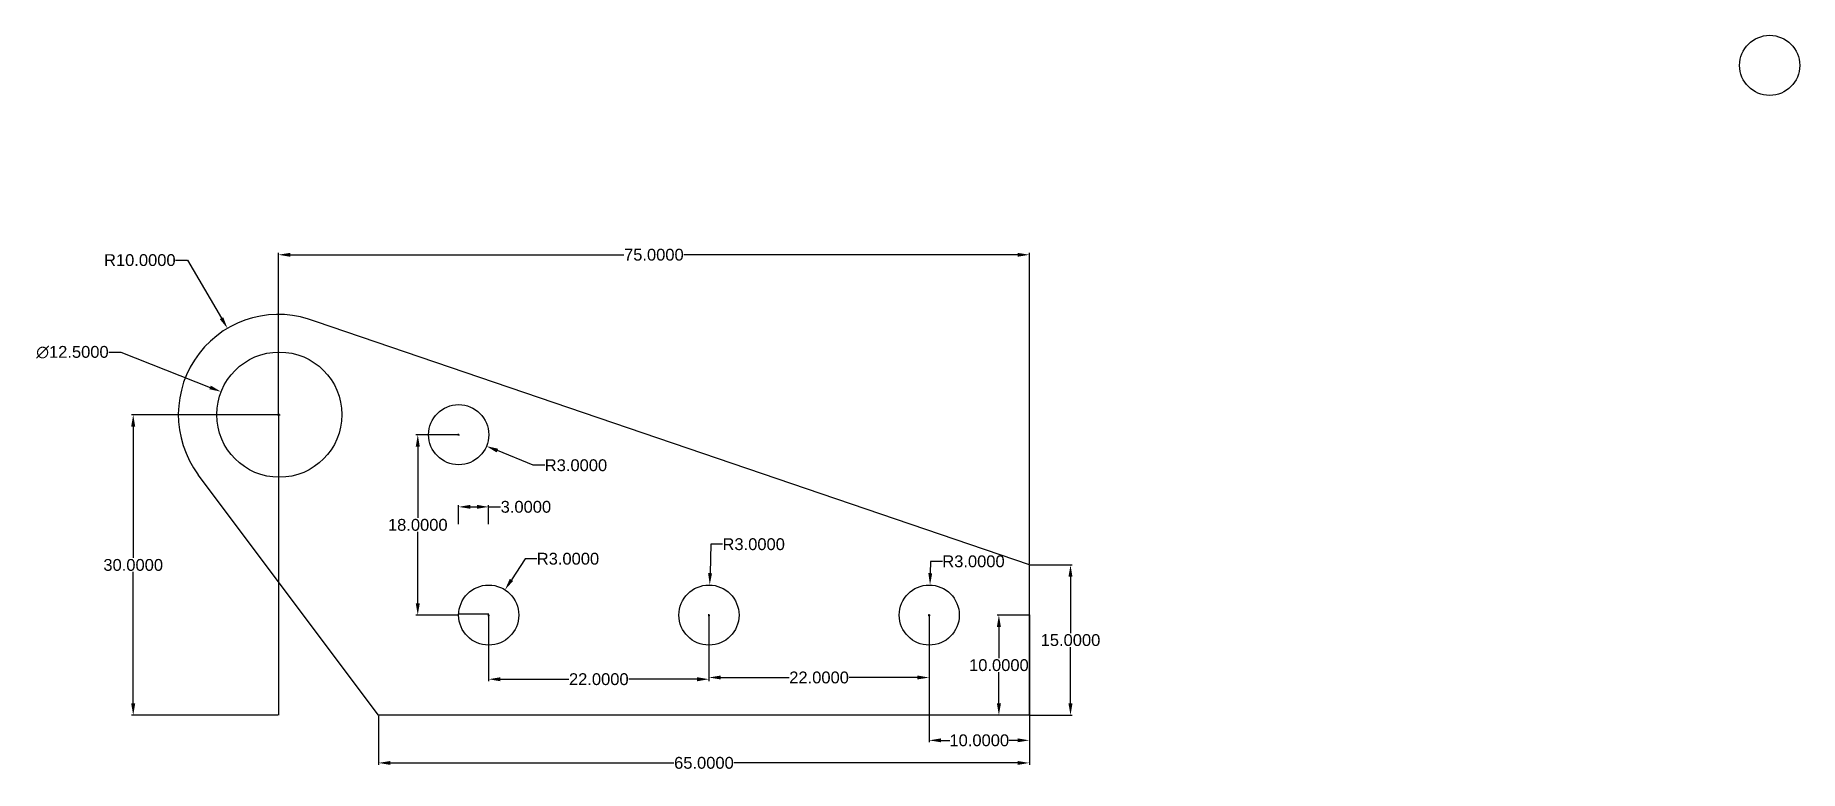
# Model space of a CAD drawing. Header units: inches. Extents: x 9 to 185, y -15 to 59.
import ezdxf

# ---------------------------------------------------------------- set-up
doc = ezdxf.new("R2010")
doc.units = ezdxf.units.IN
doc.header["$MEASUREMENT"] = 0
doc.styles.get("Standard").update_dxf_attribs({"font": 'arial.ttf'})
doc.dimstyles.get("Standard").update_dxf_attribs({"dimtxt": 1.18, "dimasz": 1.18, "dimexe": 0.18, "dimexo": 0.0625, "dimgap": 0.09, "dimtad": 0, "dimtih": 1, "dimtoh": 1, "dimdec": 4, "dimzin": 0, "dimdsep": 46, "dimtxsty": 'Standard', "dimcen": 0.09, "dimclrd": 5, "dimclre": 5, "dimclrt": 5, "dimadec": 0, "dimazin": 0, "dimtfac": 1, "dimtdec": 4, "dimtofl": 0, "dimtmove": 0, "dimatfit": 3, "dimfxl": 1, "dimtfillclr": 3, "dimtolj": 1, "dimtzin": 0, "dimarcsym": 0})

# ---------------------------------------------------------------- blocks, each defined once
blk = doc.blocks.new('*D2')
at = {"color": 5, "lineweight": -2, "transparency": 16777216}
for p, q in [((107.88, 5.83), (112.1, 5.83)), ((111.92, 4.65), (111.92, -0.97)), ((111.92, -7.99), (111.92, -2.36)), ((107.88, -9.17), (112.1, -9.17))]:
    blk.add_line(p, q, dxfattribs=at)
at = {"color": 5, "transparency": 16777216}
for points in [[(111.72, 4.65), (112.12, 4.65), (111.92, 5.83)], [(111.72, -7.99), (112.12, -7.99), (111.92, -9.17)]]:
    blk.add_solid(points, dxfattribs=at)
at = {"layer": 'Defpoints', "color": 0, "transparency": 16777216}
for p in [(107.81, 5.83), (111.92, 5.83), (107.81, -9.17)]:
    blk.add_point(p, dxfattribs=at)
at = {"color": 5, "transparency": 16777216, "insert": (111.92, -1.67), "char_height": 1.18, "attachment_point": 5}
blk.add_mtext('\\A1;15.0000', dxfattribs=at)
blk = doc.blocks.new('*D3')
at = {"color": 5, "lineweight": -2, "transparency": 16777216}
for p, q in [((97.95, 6.19), (97.92, 5.01)), ((99.13, 6.19), (97.95, 6.19)), ((97.72, 0.83), (97.9, 0.83)), ((97.81, 0.74), (97.81, 0.92))]:
    blk.add_line(p, q, dxfattribs=at)
at = {"color": 5, "transparency": 16777216}
blk.add_solid([(97.72, 5.02), (98.11, 5.01), (97.89, 3.83)], dxfattribs=at)
at = {"layer": 'Defpoints', "color": 0, "transparency": 16777216}
for p in [(97.89, 3.83), (97.81, 0.83)]:
    blk.add_point(p, dxfattribs=at)
at = {"color": 5, "transparency": 16777216, "insert": (102.23, 6.19), "char_height": 1.18, "attachment_point": 5}
blk.add_mtext('\\A1;R3.0000', dxfattribs=at)
blk = doc.blocks.new('*D4')
at = {"color": 5, "lineweight": -2, "transparency": 16777216}
for p, q in [((107.75, 0.83), (104.59, 0.83)), ((104.77, -0.35), (104.77, -3.47)), ((104.77, -7.99), (104.77, -4.86)), ((107.75, -9.17), (104.59, -9.17))]:
    blk.add_line(p, q, dxfattribs=at)
at = {"color": 5, "transparency": 16777216}
for points in [[(104.57, -0.35), (104.97, -0.35), (104.77, 0.83)], [(104.57, -7.99), (104.97, -7.99), (104.77, -9.17)]]:
    blk.add_solid(points, dxfattribs=at)
at = {"layer": 'Defpoints', "color": 0, "transparency": 16777216}
for p in [(104.77, 0.83), (107.81, 0.83), (107.81, -9.17)]:
    blk.add_point(p, dxfattribs=at)
at = {"color": 5, "transparency": 16777216, "insert": (104.77, -4.17), "char_height": 1.18, "attachment_point": 5}
blk.add_mtext('\\A1;10.0000', dxfattribs=at)
blk = doc.blocks.new('*D5')
at = {"color": 5, "lineweight": -2, "transparency": 16777216}
for p, q in [((42.81, -9.23), (42.81, -14.1)), ((107.81, -9.23), (107.81, -14.1)), ((43.99, -13.92), (72.31, -13.92)), ((106.63, -13.92), (78.31, -13.92))]:
    blk.add_line(p, q, dxfattribs=at)
at = {"color": 5, "transparency": 16777216}
for points in [[(43.99, -13.73), (43.99, -14.12), (42.81, -13.92)], [(106.63, -13.73), (106.63, -14.12), (107.81, -13.92)]]:
    blk.add_solid(points, dxfattribs=at)
at = {"layer": 'Defpoints', "color": 0, "transparency": 16777216}
for p in [(42.81, -9.17), (107.81, -9.17), (107.81, -13.92)]:
    blk.add_point(p, dxfattribs=at)
at = {"color": 5, "transparency": 16777216, "insert": (75.31, -13.92), "char_height": 1.18, "attachment_point": 5}
blk.add_mtext('\\A1;65.0000', dxfattribs=at)
blk = doc.blocks.new('*D6')
at = {"color": 5, "lineweight": -2, "transparency": 16777216}
for p, q in [((32.81, 20.9), (32.81, 36.97)), ((33.99, 36.79), (67.32, 36.79)), ((106.63, 36.79), (73.3, 36.79)), ((107.81, 5.9), (107.81, 36.97))]:
    blk.add_line(p, q, dxfattribs=at)
at = {"color": 5, "transparency": 16777216}
for points in [[(33.99, 36.98), (33.99, 36.59), (32.81, 36.79)], [(106.63, 36.98), (106.63, 36.59), (107.81, 36.79)]]:
    blk.add_solid(points, dxfattribs=at)
at = {"layer": 'Defpoints', "color": 0, "transparency": 16777216}
for p in [(32.81, 36.79), (32.81, 20.83), (107.81, 5.83)]:
    blk.add_point(p, dxfattribs=at)
at = {"color": 5, "transparency": 16777216, "insert": (70.31, 36.79), "char_height": 1.18, "attachment_point": 5}
blk.add_mtext('\\A1;75.0000', dxfattribs=at)
blk = doc.blocks.new('*D8')
at = {"color": 5, "lineweight": -2, "transparency": 16777216}
for p, q in [((22.54, 36.25), (23.72, 36.25)), ((23.72, 36.25), (27.13, 30.46)), ((32.72, 20.83), (32.9, 20.83)), ((32.81, 20.74), (32.81, 20.92))]:
    blk.add_line(p, q, dxfattribs=at)
at = {"color": 5, "transparency": 16777216}
blk.add_solid([(27.3, 30.56), (26.96, 30.36), (27.73, 29.44)], dxfattribs=at)
at = {"layer": 'Defpoints', "color": 0, "transparency": 16777216}
for p in [(27.73, 29.44), (32.81, 20.83)]:
    blk.add_point(p, dxfattribs=at)
at = {"color": 5, "transparency": 16777216, "insert": (18.97, 36.25), "char_height": 1.18, "attachment_point": 5}
blk.add_mtext('\\A1;R10.0000', dxfattribs=at)
blk = doc.blocks.new('*D9')
at = {"color": 5, "lineweight": -2, "transparency": 16777216}
for p, q in [((15.88, 27.06), (17.06, 27.06)), ((17.06, 27.06), (25.99, 23.55)), ((32.81, 20.83), (32.99, 20.83)), ((32.9, 20.74), (32.9, 20.92))]:
    blk.add_line(p, q, dxfattribs=at)
at = {"color": 5, "transparency": 16777216}
blk.add_solid([(26.06, 23.73), (25.92, 23.37), (27.09, 23.12)], dxfattribs=at)
at = {"layer": 'Defpoints', "color": 0, "transparency": 16777216}
for p in [(27.09, 23.12), (38.72, 18.55)]:
    blk.add_point(p, dxfattribs=at)
at = {"color": 5, "transparency": 16777216, "insert": (12.24, 27.06), "char_height": 1.18, "attachment_point": 5}
blk.add_mtext('\\A1;∅12.5000', dxfattribs=at)
blk = doc.blocks.new('*D10')
at = {"color": 5, "lineweight": -2, "transparency": 16777216}
for p, q in [((50.72, 18.83), (50.9, 18.83)), ((50.81, 18.74), (50.81, 18.92)), ((58.25, 15.78), (54.68, 17.25)), ((59.43, 15.78), (58.25, 15.78))]:
    blk.add_line(p, q, dxfattribs=at)
at = {"color": 5, "transparency": 16777216}
blk.add_solid([(54.76, 17.43), (54.61, 17.06), (53.59, 17.69)], dxfattribs=at)
at = {"layer": 'Defpoints', "color": 0, "transparency": 16777216}
for p in [(50.81, 18.83), (53.59, 17.69)]:
    blk.add_point(p, dxfattribs=at)
at = {"color": 5, "transparency": 16777216, "insert": (62.53, 15.78), "char_height": 1.18, "attachment_point": 5}
blk.add_mtext('\\A1;R3.0000', dxfattribs=at)
blk = doc.blocks.new('*D11')
at = {"color": 5, "lineweight": -2, "transparency": 16777216}
for p, q in [((57.45, 6.45), (56.08, 4.34)), ((58.63, 6.45), (57.45, 6.45)), ((53.72, 0.83), (53.9, 0.83)), ((53.81, 0.74), (53.81, 0.92))]:
    blk.add_line(p, q, dxfattribs=at)
at = {"color": 5, "transparency": 16777216}
blk.add_solid([(55.92, 4.45), (56.25, 4.24), (55.44, 3.35)], dxfattribs=at)
at = {"layer": 'Defpoints', "color": 0, "transparency": 16777216}
for p in [(55.44, 3.35), (53.81, 0.83)]:
    blk.add_point(p, dxfattribs=at)
at = {"color": 5, "transparency": 16777216, "insert": (61.73, 6.45), "char_height": 1.18, "attachment_point": 5}
blk.add_mtext('\\A1;R3.0000', dxfattribs=at)
blk = doc.blocks.new('*D12')
at = {"color": 5, "lineweight": -2, "transparency": 16777216}
for p, q in [((76, 7.9), (75.92, 5.01)), ((77.18, 7.9), (76, 7.9)), ((75.72, 0.83), (75.9, 0.83)), ((75.81, 0.74), (75.81, 0.92))]:
    blk.add_line(p, q, dxfattribs=at)
at = {"color": 5, "transparency": 16777216}
blk.add_solid([(75.73, 5.02), (76.12, 5.01), (75.89, 3.83)], dxfattribs=at)
at = {"layer": 'Defpoints', "color": 0, "transparency": 16777216}
for p in [(75.89, 3.83), (75.81, 0.83)]:
    blk.add_point(p, dxfattribs=at)
at = {"color": 5, "transparency": 16777216, "insert": (80.28, 7.9), "char_height": 1.18, "attachment_point": 5}
blk.add_mtext('\\A1;R3.0000', dxfattribs=at)
blk = doc.blocks.new('*D13')
at = {"color": 5, "lineweight": -2, "transparency": 16777216}
for p, q in [((50.81, 9.9), (50.81, 11.81)), ((51.99, 11.63), (52.63, 11.63)), ((53.81, 9.9), (53.81, 11.81)), ((53.81, 11.63), (54.99, 11.63))]:
    blk.add_line(p, q, dxfattribs=at)
at = {"color": 5, "transparency": 16777216}
for points in [[(51.99, 11.83), (51.99, 11.44), (50.81, 11.63)], [(52.63, 11.83), (52.63, 11.44), (53.81, 11.63)]]:
    blk.add_solid(points, dxfattribs=at)
at = {"layer": 'Defpoints', "color": 0, "transparency": 16777216}
for p in [(53.81, 11.63), (50.81, 9.83), (53.81, 9.83)]:
    blk.add_point(p, dxfattribs=at)
at = {"color": 5, "transparency": 16777216, "insert": (57.53, 11.63), "char_height": 1.18, "attachment_point": 5}
blk.add_mtext('\\A1;3.0000', dxfattribs=at)
blk = doc.blocks.new('*D14')
at = {"color": 5, "lineweight": -2, "transparency": 16777216}
for p, q in [((50.75, 18.83), (46.55, 18.83)), ((46.73, 17.65), (46.73, 10.53)), ((46.73, 2.01), (46.73, 9.14)), ((50.75, 0.83), (46.55, 0.83))]:
    blk.add_line(p, q, dxfattribs=at)
at = {"color": 5, "transparency": 16777216}
for points in [[(46.53, 17.65), (46.93, 17.65), (46.73, 18.83)], [(46.53, 2.01), (46.93, 2.01), (46.73, 0.83)]]:
    blk.add_solid(points, dxfattribs=at)
at = {"layer": 'Defpoints', "color": 0, "transparency": 16777216}
for p in [(46.73, 18.83), (50.81, 18.83), (50.81, 0.83)]:
    blk.add_point(p, dxfattribs=at)
at = {"color": 5, "transparency": 16777216, "insert": (46.73, 9.83), "char_height": 1.18, "attachment_point": 5}
blk.add_mtext('\\A1;18.0000', dxfattribs=at)
blk = doc.blocks.new('*D15')
at = {"color": 5, "lineweight": -2, "transparency": 16777216}
for p, q in [((32.84, 20.83), (18.13, 20.83)), ((18.31, 19.65), (18.31, 6.53)), ((18.31, -7.99), (18.31, 5.14)), ((32.75, -9.17), (18.13, -9.17))]:
    blk.add_line(p, q, dxfattribs=at)
at = {"color": 5, "transparency": 16777216}
for points in [[(18.11, 19.65), (18.51, 19.65), (18.31, 20.83)], [(18.11, -7.99), (18.51, -7.99), (18.31, -9.17)]]:
    blk.add_solid(points, dxfattribs=at)
at = {"layer": 'Defpoints', "color": 0, "transparency": 16777216}
for p in [(18.31, 20.83), (32.9, 20.83), (32.81, -9.17)]:
    blk.add_point(p, dxfattribs=at)
at = {"color": 5, "transparency": 16777216, "insert": (18.31, 5.83), "char_height": 1.18, "attachment_point": 5}
blk.add_mtext('\\A1;30.0000', dxfattribs=at)
blk = doc.blocks.new('*D16')
at = {"color": 5, "lineweight": -2, "transparency": 16777216}
for p, q in [((53.81, 0.77), (53.81, -5.75)), ((75.81, 0.77), (75.81, -5.75)), ((54.99, -5.57), (61.81, -5.57)), ((74.63, -5.57), (67.82, -5.57))]:
    blk.add_line(p, q, dxfattribs=at)
at = {"color": 5, "transparency": 16777216}
for points in [[(54.99, -5.37), (54.99, -5.77), (53.81, -5.57)], [(74.63, -5.37), (74.63, -5.77), (75.81, -5.57)]]:
    blk.add_solid(points, dxfattribs=at)
at = {"layer": 'Defpoints', "color": 0, "transparency": 16777216}
for p in [(53.81, 0.83), (75.81, 0.83), (53.81, -5.57)]:
    blk.add_point(p, dxfattribs=at)
at = {"color": 5, "transparency": 16777216, "insert": (64.81, -5.57), "char_height": 1.18, "attachment_point": 5}
blk.add_mtext('\\A1;22.0000', dxfattribs=at)
blk = doc.blocks.new('*D17')
at = {"color": 5, "lineweight": -2, "transparency": 16777216}
for p, q in [((75.81, 0.77), (75.81, -5.58)), ((97.81, 0.77), (97.81, -5.58)), ((76.99, -5.4), (83.81, -5.4)), ((96.63, -5.4), (89.82, -5.4))]:
    blk.add_line(p, q, dxfattribs=at)
at = {"color": 5, "transparency": 16777216}
for points in [[(76.99, -5.2), (76.99, -5.59), (75.81, -5.4)], [(96.63, -5.2), (96.63, -5.59), (97.81, -5.4)]]:
    blk.add_solid(points, dxfattribs=at)
at = {"layer": 'Defpoints', "color": 0, "transparency": 16777216}
for p in [(75.81, 0.83), (97.81, 0.83), (97.81, -5.4)]:
    blk.add_point(p, dxfattribs=at)
at = {"color": 5, "transparency": 16777216, "insert": (86.81, -5.4), "char_height": 1.18, "attachment_point": 5}
blk.add_mtext('\\A1;22.0000', dxfattribs=at)
blk = doc.blocks.new('*D18')
at = {"color": 5, "lineweight": -2, "transparency": 16777216}
for p, q in [((97.81, 0.86), (97.81, -11.85)), ((107.81, 0.86), (107.81, -11.85)), ((98.99, -11.67), (99.87, -11.67)), ((106.63, -11.67), (105.75, -11.67))]:
    blk.add_line(p, q, dxfattribs=at)
at = {"color": 5, "transparency": 16777216}
for points in [[(98.99, -11.47), (98.99, -11.86), (97.81, -11.67)], [(106.63, -11.47), (106.63, -11.86), (107.81, -11.67)]]:
    blk.add_solid(points, dxfattribs=at)
at = {"layer": 'Defpoints', "color": 0, "transparency": 16777216}
for p in [(97.81, 0.92), (107.81, 0.92), (107.81, -11.67)]:
    blk.add_point(p, dxfattribs=at)
at = {"color": 5, "transparency": 16777216, "insert": (102.81, -11.67), "char_height": 1.18, "attachment_point": 5}
blk.add_mtext('\\A1;10.0000', dxfattribs=at)

msp = doc.modelspace()

# ---------------------------------------------------------------- linework, layer by layer
for p, q in [((107.81381, 5.83295), (36.61377, 30.08283)), ((32.81381, 20.83295), (32.81381, -9.16705)), ((42.81381, -9.16705), (24.81381, 14.83295)), ((107.81381, -9.16705), (107.81381, 5.83295)), ((53.81381, 0.92295), (50.81381, 0.92295)), ((107.81381, -9.16705), (107.81381, 0.83295)), ((107.81381, -9.16705), (42.81381, -9.16705))]:
    msp.add_line(p, q)
for centre, radius in [((181.75052, 55.68937), 3), ((32.90381, 20.83295), 6.25), ((50.81381, 18.83295), 3), ((53.81381, 0.83295), 3), ((75.81381, 0.83295), 3), ((97.81381, 0.83295), 3)]:
    msp.add_circle(centre, radius)
msp.add_arc((32.81381, 20.83295), 10, 67.6665185, 216.8698976)

# ---------------------------------------------------------------- dimensions: what is measured, and where the dimension line sits
for center, mpoint, picture, middle in [((32.81381, 20.83295), (27.73015, 29.44436), '*D8', (18.97494, 36.24525)), ((50.81381, 18.83295), (53.58901, 17.69355), '*D10', (62.52943, 15.78097)), ((53.81381, 0.83295), (55.44313, 3.35194), '*D11', (61.72928, 6.45047)), ((75.81381, 0.83295), (75.89215, 3.83193), '*D12', (80.2804, 7.90016))]:
    dim = msp.add_radius_dim(center=center, mpoint=mpoint, dimstyle='Standard')
    dim.commit()
    dim.dimension.update_dxf_attribs({"geometry": picture, "text_midpoint": middle, "dimtype": 164})
dim = msp.add_linear_dim(base=(32.81381, 36.78698), p1=(107.81381, 5.83295), p2=(32.81381, 20.83295), dimstyle='Standard')
dim.commit()
dim.dimension.update_dxf_attribs({"geometry": '*D6', "text_midpoint": (70.31381, 36.78698), "dimtype": 160})
dim = msp.add_diameter_dim_2p(p1=(38.7207, 18.54685), p2=(27.08691, 23.11905), dimstyle='Standard')
dim.commit()
dim.dimension.update_dxf_attribs({"geometry": '*D9', "text_midpoint": (12.23917, 27.06098), "dimtype": 163})
for base, p1, p2, picture, middle in [((18.30896, 20.83295), (32.81381, -9.16705), (32.90381, 20.83295), '*D15', (18.30896, 5.83295)), ((46.72949, 18.83295), (50.81381, 0.83295), (50.81381, 18.83295), '*D14', (46.72949, 9.83295)), ((111.91956, 5.83295), (107.81381, -9.16705), (107.81381, 5.83295), '*D2', (111.91956, -1.66705)), ((104.77142, 0.83295), (107.81381, -9.16705), (107.81381, 0.83295), '*D4', (104.77142, -4.16705))]:
    dim = msp.add_linear_dim(base=base, p1=p1, p2=p2, angle=90, dimstyle='Standard')
    dim.commit()
    dim.dimension.update_dxf_attribs({"geometry": picture, "text_midpoint": middle})
for base, p1, p2, picture, middle in [((53.81381, 11.63236), (50.81381, 9.83295), (53.81381, 9.83295), '*D13', (57.53074, 11.63236)), ((53.81381, -5.56994), (75.81381, 0.83295), (53.81381, 0.83295), '*D16', (64.81381, -5.56994)), ((97.81381, -5.39689), (75.81381, 0.83295), (97.81381, 0.83295), '*D17', (86.81381, -5.39689)), ((107.81381, -11.66569), (97.81381, 0.92295), (107.81381, 0.92295), '*D18', (102.81381, -11.66569)), ((107.81381, -13.92184), (42.81381, -9.16705), (107.81381, -9.16705), '*D5', (75.31381, -13.92184))]:
    dim = msp.add_linear_dim(base=base, p1=p1, p2=p2, dimstyle='Standard')
    dim.commit()
    dim.dimension.update_dxf_attribs({"geometry": picture, "text_midpoint": middle})
dim = msp.add_radius_dim(center=(97.81381, 0.83295), mpoint=(97.88862, 3.83202), dimstyle='Standard')
dim.commit()
dim.dimension.update_dxf_attribs({"geometry": '*D3', "text_midpoint": (102.22945, 6.19128)})

doc.saveas('drawing.dxf')
